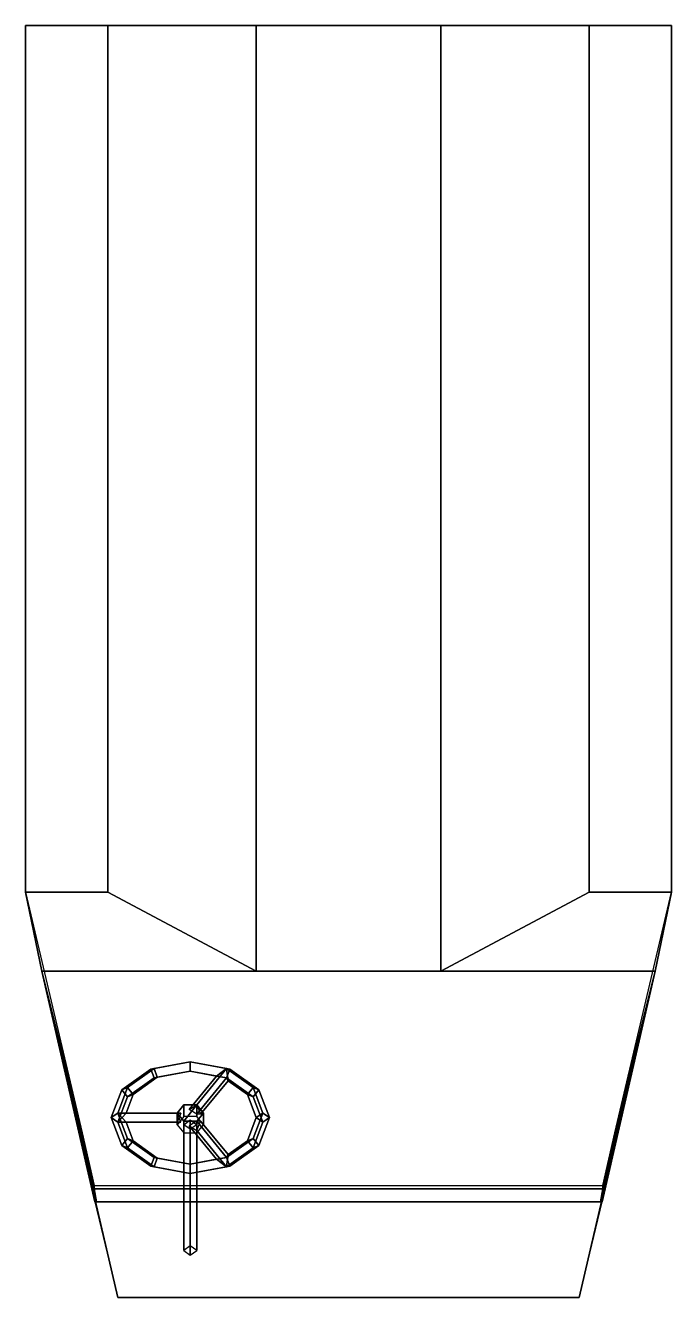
# Model space of a CAD drawing. Extents: x -0.98 to 0.98, y -0.7 to 3.16.
import ezdxf

# ---------------------------------------------------------------- set-up
doc = ezdxf.new("R2010")
doc.units = 0
doc.layers.add('INTERNALS', color=5, linetype='CONTINUOUS')

msp = doc.modelspace()

# ---------------------------------------------------------------- linework, layer by layer
at = {"layer": 'INTERNALS'}
for points in [[(-0.98, 3.16, 1.85), (-0.98, 3.16, 1.68), (-0.73, 3.16, 1.68), (-0.33, 3.16, 1.85)], [(-0.98, 0.53, 1.85), (-0.98, 0.53, 1.68), (-0.98, 3.16, 1.68), (-0.98, 3.16, 1.85)], [(-0.98, 3.16, 1.68), (-0.98, 0.53, 1.68), (-0.73, 0.53, 1.68), (-0.73, 3.16, 1.68)], [(-0.73, 3.16, 1.07), (-0.73, 0.53, 1.07), (-0.28, 0.29, 1.07), (-0.28, 3.16, 1.07)], [(-0.73, 3.16, 1.68), (-0.73, 0.53, 1.68), (-0.73, 0.53, 1.07), (-0.73, 3.16, 1.07)], [(-0.73, 3.16, 1.68), (-0.73, 3.16, 1.07), (-0.33, 3.16, 1.07), (-0.33, 3.16, 1.85)], [(-0.28, 3.16, 0.82), (-0.33, 3.16, 0.82), (-0.33, 3.16, 1.07), (-0.28, 3.16, 1.07)], [(-0.28, 3.16, 0.78), (-0.28, 0.29, 0.78), (0.28, 0.29, 0.78), (0.28, 3.16, 0.78)], [(-0.28, 3.16, 1.07), (-0.28, 0.29, 1.07), (-0.28, 0.29, 0.78), (-0.28, 3.16, 0.78)], [(-0.28, 3.16, 0.82), (-0.28, 3.16, 0.78), (0.28, 3.16, 0.78), (0.28, 3.16, 0.82)], [(0.28, 3.16, 1.07), (0.28, 0.29, 1.07), (0.73, 0.53, 1.07), (0.73, 3.16, 1.07)], [(0.28, 3.16, 0.78), (0.28, 0.29, 0.78), (0.28, 0.29, 1.07), (0.28, 3.16, 1.07)], [(0.33, 3.16, 0.82), (0.28, 3.16, 0.82), (0.28, 3.16, 1.07), (0.33, 3.16, 1.07)], [(0.33, 3.16, 1.85), (0.73, 3.16, 1.68), (0.98, 3.16, 1.68), (0.98, 3.16, 1.85)], [(0.33, 3.16, 1.07), (0.73, 3.16, 1.07), (0.73, 3.16, 1.68), (0.33, 3.16, 1.85)], [(0.73, 3.16, 1.68), (0.73, 0.53, 1.68), (0.98, 0.53, 1.68), (0.98, 3.16, 1.68)], [(0.73, 3.16, 1.07), (0.73, 0.53, 1.07), (0.73, 0.53, 1.68), (0.73, 3.16, 1.68)], [(0.98, 3.16, 1.85), (0.98, 3.16, 1.68), (0.98, 0.53, 1.68), (0.98, 0.53, 1.85)], [(-0.8079, -0.2, 1.85), (-0.93, 0.29, 1.07), (-0.98, 0.53, 1.07), (-0.98, 0.53, 1.85)], [(-0.73, 0.53, 1.68), (-0.98, 0.53, 1.68), (-0.98, 0.53, 1.07), (-0.73, 0.53, 1.07)], [(-0.73, 0.53, 1.07), (-0.98, 0.53, 1.07), (-0.93, 0.29, 1.07), (-0.28, 0.29, 1.07)], [(0.73, 0.53, 1.07), (0.28, 0.29, 1.07), (0.93, 0.29, 1.07), (0.98, 0.53, 1.07)], [(0.73, 0.53, 1.68), (0.73, 0.53, 1.07), (0.98, 0.53, 1.07), (0.98, 0.53, 1.68)], [(0.98, 0.53, 1.85), (0.98, 0.53, 1.07), (0.93, 0.29, 1.07), (0.8079, -0.2, 1.85)], [(-0.93, 0.29, 0.52), (-0.7, -0.7, 0.52), (0.7, -0.7, 0.52), (0.93, 0.29, 0.52)], [(-0.28, 0.29, 0.78), (-0.93, 0.29, 0.52), (0.93, 0.29, 0.52), (0.28, 0.29, 0.78)], [(-0.93, 0.29, 1.07), (-0.93, 0.29, 0.52), (-0.28, 0.29, 0.78), (-0.28, 0.29, 1.07)], [(-0.8079, -0.2, 1.85), (-0.8079, -0.2, 1.85), (-0.93, 0.29, 0.52), (-0.93, 0.29, 1.07)], [(-0.93, 0.29, 0.52), (-0.77, -0.41, 1.29), (-0.7, -0.7, 1.27), (-0.7, -0.7, 0.52)], [(-0.93, 0.29, 0.52), (-0.93, 0.29, 0.52), (-0.7643, -0.41, 1.52), (-0.77, -0.41, 1.29)], [(-0.93, 0.29, 0.52), (-0.93, 0.29, 0.52), (-0.7711, -0.37, 1.52), (-0.7643, -0.41, 1.52)], [(-0.93, 0.29, 0.52), (-0.93, 0.29, 0.52), (-0.7711, -0.36, 1.53), (-0.7711, -0.37, 1.52)], [(-0.93, 0.29, 0.52), (-0.93, 0.29, 0.52), (-0.8079, -0.2, 1.85), (-0.7711, -0.36, 1.53)], [(0.28, 0.29, 1.07), (0.28, 0.29, 0.78), (0.93, 0.29, 0.52), (0.93, 0.29, 1.07)], [(0.7, -0.7, 0.52), (0.7, -0.7, 1.27), (0.77, -0.41, 1.29), (0.93, 0.29, 0.52)], [(0.77, -0.41, 1.29), (0.7643, -0.41, 1.52), (0.93, 0.29, 0.52)], [(0.7643, -0.41, 1.52), (0.7711, -0.37, 1.52), (0.93, 0.29, 0.52)], [(0.7711, -0.37, 1.52), (0.7711, -0.36, 1.53), (0.93, 0.29, 0.52)], [(0.7711, -0.36, 1.53), (0.8079, -0.2, 1.85), (0.93, 0.29, 0.52)], [(0.8079, -0.2, 1.85), (0.93, 0.29, 1.07), (0.93, 0.29, 0.52), (0.8079, -0.2, 1.85)], [(-0.59, -0.0336, 1.227), (-0.6, -0.0072, 1.2289), (-0.48, 0.0156, 1.2062), (-0.48, -0.0127, 1.2062)], [(-0.6, -0.0072, 1.2289), (-0.59, -0.0053, 1.2553), (-0.48, 0.0156, 1.2344), (-0.48, 0.0156, 1.2062)], [(-0.59, -0.0053, 1.2553), (-0.58, -0.0317, 1.2534), (-0.48, -0.0127, 1.2344), (-0.48, 0.0156, 1.2344)], [(-0.48, -0.0127, 1.2062), (-0.48, 0.0156, 1.2062), (-0.36, -0.0072, 1.2289), (-0.37, -0.0336, 1.227)], [(-0.48, 0.0156, 1.2344), (-0.48, -0.0127, 1.2344), (-0.4, -0.0279, 1.2496), (-0.37, -0.0053, 1.2553)], [(-0.48, 0.0156, 1.2062), (-0.48, 0.0156, 1.2344), (-0.37, -0.0053, 1.2553), (-0.36, -0.0072, 1.2289)], [(-0.6878, -0.0693, 1.291), (-0.6705, -0.0622, 1.3122), (-0.59, -0.0053, 1.2553), (-0.6, -0.0072, 1.2289)], [(-0.6705, -0.0905, 1.2839), (-0.6878, -0.0693, 1.291), (-0.6, -0.0072, 1.2289), (-0.59, -0.0336, 1.227)], [(-0.6705, -0.0622, 1.3122), (-0.6532, -0.0834, 1.3051), (-0.58, -0.0317, 1.2534), (-0.59, -0.0053, 1.2553)], [(-0.6532, -0.0834, 1.3051), (-0.6705, -0.0905, 1.2839), (-0.59, -0.0336, 1.227), (-0.58, -0.0317, 1.2534)], [(-0.58, -0.0317, 1.2534), (-0.59, -0.0336, 1.227), (-0.48, -0.0127, 1.2062), (-0.48, -0.0127, 1.2344)], [(-0.4831, -0.1296, 1.3514), (-0.46, -0.1155, 1.3655), (-0.37, -0.0053, 1.2553), (-0.4, -0.0279, 1.2496)], [(-0.46, -0.1438, 1.3372), (-0.4831, -0.1296, 1.3514), (-0.4, -0.0279, 1.2496), (-0.37, -0.0336, 1.227)], [(-0.48, -0.0127, 1.2344), (-0.48, -0.0127, 1.2062), (-0.37, -0.0336, 1.227), (-0.4, -0.0279, 1.2496)], [(-0.46, -0.1155, 1.3655), (-0.4485, -0.1438, 1.3655), (-0.3654, -0.042, 1.2637), (-0.37, -0.0053, 1.2553)], [(-0.4485, -0.1438, 1.3655), (-0.46, -0.1438, 1.3372), (-0.37, -0.0336, 1.227), (-0.3654, -0.042, 1.2637)], [(-0.37, -0.0053, 1.2553), (-0.3654, -0.042, 1.2637), (-0.3068, -0.0834, 1.3051), (-0.2895, -0.0622, 1.3122)], [(-0.36, -0.0072, 1.2289), (-0.37, -0.0053, 1.2553), (-0.2895, -0.0622, 1.3122), (-0.2722, -0.0693, 1.291)], [(-0.37, -0.0336, 1.227), (-0.36, -0.0072, 1.2289), (-0.2722, -0.0693, 1.291), (-0.2895, -0.0905, 1.2839)], [(-0.3654, -0.042, 1.2637), (-0.37, -0.0336, 1.227), (-0.2895, -0.0905, 1.2839), (-0.3068, -0.0834, 1.3051)], [(-0.72, -0.1541, 1.3759), (-0.7, -0.14, 1.39), (-0.6705, -0.0622, 1.3122), (-0.6878, -0.0693, 1.291)], [(-0.7, -0.1683, 1.3617), (-0.72, -0.1541, 1.3759), (-0.6878, -0.0693, 1.291), (-0.6705, -0.0905, 1.2839)], [(-0.7, -0.14, 1.39), (-0.6746, -0.14, 1.3617), (-0.6532, -0.0834, 1.3051), (-0.6705, -0.0622, 1.3122)], [(-0.2895, -0.0622, 1.3122), (-0.3068, -0.0834, 1.3051), (-0.28, -0.1541, 1.3759), (-0.26, -0.14, 1.39)], [(-0.2722, -0.0693, 1.291), (-0.2895, -0.0622, 1.3122), (-0.26, -0.14, 1.39), (-0.24, -0.1541, 1.3759)], [(-0.2895, -0.0905, 1.2839), (-0.2722, -0.0693, 1.291), (-0.24, -0.1541, 1.3759), (-0.26, -0.1683, 1.3617)], [(-0.6746, -0.14, 1.3617), (-0.7, -0.1683, 1.3617), (-0.6705, -0.0905, 1.2839), (-0.6532, -0.0834, 1.3051)], [(-0.5, -0.1155, 1.3655), (-0.52, -0.14, 1.39), (-0.5, -0.1645, 1.4145), (-0.46, -0.1155, 1.3655)], [(-0.5, -0.1509, 1.3301), (-0.52, -0.1754, 1.3546), (-0.52, -0.14, 1.39), (-0.5, -0.1155, 1.3655)], [(-0.46, -0.1155, 1.3655), (-0.5, -0.1645, 1.4145), (-0.46, -0.1645, 1.4145), (-0.44, -0.14, 1.39)], [(-0.46, -0.1509, 1.3301), (-0.5, -0.1509, 1.3301), (-0.5, -0.1155, 1.3655), (-0.46, -0.1155, 1.3655)], [(-0.44, -0.1754, 1.3546), (-0.46, -0.1509, 1.3301), (-0.46, -0.1155, 1.3655), (-0.44, -0.14, 1.39)], [(-0.3068, -0.0834, 1.3051), (-0.2895, -0.0905, 1.2839), (-0.26, -0.1683, 1.3617), (-0.28, -0.1541, 1.3759)], [(-0.6878, -0.239, 1.4607), (-0.6705, -0.2178, 1.4678), (-0.7, -0.14, 1.39), (-0.72, -0.1541, 1.3759)], [(-0.6705, -0.2461, 1.4395), (-0.6878, -0.239, 1.4607), (-0.72, -0.1541, 1.3759), (-0.7, -0.1683, 1.3617)], [(-0.6705, -0.2178, 1.4678), (-0.6532, -0.2249, 1.4466), (-0.6746, -0.1683, 1.39), (-0.7, -0.14, 1.39)], [(-0.5085, -0.14, 1.3617), (-0.52, -0.1683, 1.3617), (-0.7, -0.1683, 1.3617), (-0.6746, -0.14, 1.3617)], [(-0.52, -0.14, 1.39), (-0.5085, -0.14, 1.3617), (-0.6746, -0.14, 1.3617), (-0.7, -0.14, 1.39)], [(-0.5085, -0.1683, 1.39), (-0.52, -0.14, 1.39), (-0.7, -0.14, 1.39), (-0.6746, -0.1683, 1.39)], [(-0.52, -0.1754, 1.3546), (-0.5, -0.1999, 1.3791), (-0.5, -0.1645, 1.4145), (-0.52, -0.14, 1.39)], [(-0.46, -0.1999, 1.3791), (-0.44, -0.1754, 1.3546), (-0.44, -0.14, 1.39), (-0.46, -0.1645, 1.4145)], [(-0.26, -0.14, 1.39), (-0.28, -0.1541, 1.3759), (-0.3068, -0.2249, 1.4466), (-0.2895, -0.2178, 1.4678)], [(-0.28, -0.1541, 1.3759), (-0.26, -0.1683, 1.3617), (-0.2895, -0.2461, 1.4395), (-0.3068, -0.2249, 1.4466)], [(-0.24, -0.1541, 1.3759), (-0.26, -0.14, 1.39), (-0.2895, -0.2178, 1.4678), (-0.2722, -0.239, 1.4607)], [(-0.26, -0.1683, 1.3617), (-0.24, -0.1541, 1.3759), (-0.2722, -0.239, 1.4607), (-0.2895, -0.2461, 1.4395)], [(-0.6532, -0.2249, 1.4466), (-0.6705, -0.2461, 1.4395), (-0.7, -0.1683, 1.3617), (-0.6746, -0.1683, 1.39)], [(-0.52, -0.1683, 1.3617), (-0.5085, -0.1683, 1.39), (-0.6746, -0.1683, 1.39), (-0.7, -0.1683, 1.3617)], [(-0.48, -0.5431, 0.9587), (-0.5, -0.5572, 0.9728), (-0.5, -0.1754, 1.3546), (-0.48, -0.1612, 1.3405)], [(-0.5, -0.1999, 1.3791), (-0.46, -0.1999, 1.3791), (-0.46, -0.1645, 1.4145), (-0.5, -0.1645, 1.4145)], [(-0.5, -0.5572, 0.9728), (-0.48, -0.5713, 0.9869), (-0.48, -0.1895, 1.3688), (-0.5, -0.1754, 1.3546)], [(-0.46, -0.1645, 1.4145), (-0.4831, -0.1786, 1.4004), (-0.4, -0.2804, 1.5021), (-0.37, -0.2747, 1.5247)], [(-0.4831, -0.1786, 1.4004), (-0.46, -0.1928, 1.3862), (-0.37, -0.303, 1.4964), (-0.4, -0.2804, 1.5021)], [(-0.46, -0.5572, 0.9728), (-0.48, -0.5431, 0.9587), (-0.48, -0.1612, 1.3405), (-0.46, -0.1754, 1.3546)], [(-0.48, -0.5713, 0.9869), (-0.46, -0.5572, 0.9728), (-0.46, -0.1754, 1.3546), (-0.48, -0.1895, 1.3688)], [(-0.46, -0.1928, 1.3862), (-0.4485, -0.1645, 1.3862), (-0.3654, -0.2663, 1.488), (-0.37, -0.303, 1.4964)], [(-0.4485, -0.1645, 1.3862), (-0.46, -0.1645, 1.4145), (-0.37, -0.2747, 1.5247), (-0.3654, -0.2663, 1.488)], [(-0.6, -0.3011, 1.5228), (-0.59, -0.2747, 1.5247), (-0.6705, -0.2178, 1.4678), (-0.6878, -0.239, 1.4607)], [(-0.59, -0.2747, 1.5247), (-0.58, -0.2766, 1.4983), (-0.6532, -0.2249, 1.4466), (-0.6705, -0.2178, 1.4678)], [(-0.58, -0.2766, 1.4983), (-0.59, -0.303, 1.4964), (-0.6705, -0.2461, 1.4395), (-0.6532, -0.2249, 1.4466)], [(-0.2895, -0.2178, 1.4678), (-0.3068, -0.2249, 1.4466), (-0.3654, -0.2663, 1.488), (-0.37, -0.2747, 1.5247)], [(-0.2722, -0.239, 1.4607), (-0.2895, -0.2178, 1.4678), (-0.37, -0.2747, 1.5247), (-0.36, -0.3011, 1.5228)], [(-0.3068, -0.2249, 1.4466), (-0.2895, -0.2461, 1.4395), (-0.37, -0.303, 1.4964), (-0.3654, -0.2663, 1.488)], [(-0.59, -0.303, 1.4964), (-0.6, -0.3011, 1.5228), (-0.6878, -0.239, 1.4607), (-0.6705, -0.2461, 1.4395)], [(-0.2895, -0.2461, 1.4395), (-0.2722, -0.239, 1.4607), (-0.36, -0.3011, 1.5228), (-0.37, -0.303, 1.4964)], [(-0.48, -0.3238, 1.5456), (-0.48, -0.2956, 1.5456), (-0.59, -0.2747, 1.5247), (-0.6, -0.3011, 1.5228)], [(-0.48, -0.3238, 1.5173), (-0.48, -0.3238, 1.5456), (-0.6, -0.3011, 1.5228), (-0.59, -0.303, 1.4964)], [(-0.48, -0.2956, 1.5456), (-0.48, -0.2956, 1.5173), (-0.58, -0.2766, 1.4983), (-0.59, -0.2747, 1.5247)], [(-0.48, -0.2956, 1.5173), (-0.48, -0.3238, 1.5173), (-0.59, -0.303, 1.4964), (-0.58, -0.2766, 1.4983)], [(-0.36, -0.3011, 1.5228), (-0.37, -0.2747, 1.5247), (-0.48, -0.2956, 1.5456), (-0.48, -0.3238, 1.5456)], [(-0.37, -0.2747, 1.5247), (-0.4, -0.2804, 1.5021), (-0.48, -0.2956, 1.5173), (-0.48, -0.2956, 1.5456)], [(-0.4, -0.2804, 1.5021), (-0.37, -0.303, 1.4964), (-0.48, -0.3238, 1.5173), (-0.48, -0.2956, 1.5173)], [(-0.37, -0.303, 1.4964), (-0.36, -0.3011, 1.5228), (-0.48, -0.3238, 1.5456), (-0.48, -0.3238, 1.5173)], [(-0.7711, -0.37, 1.52), (-0.7711, -0.36, 1.53), (0.7711, -0.36, 1.53), (0.7711, -0.37, 1.52)], [(-0.7643, -0.41, 1.52), (-0.7711, -0.37, 1.52), (0.7711, -0.37, 1.52), (0.7643, -0.41, 1.52)], [(-0.77, -0.41, 1.29), (-0.7643, -0.41, 1.52), (0.7643, -0.41, 1.52), (0.77, -0.41, 1.29)], [(-0.7, -0.7, 0.52), (-0.7, -0.7, 1.27), (0.7, -0.7, 1.27), (0.7, -0.7, 0.52)]]:
    msp.add_3dface(points, dxfattribs=at)

doc.saveas('drawing.dxf')
